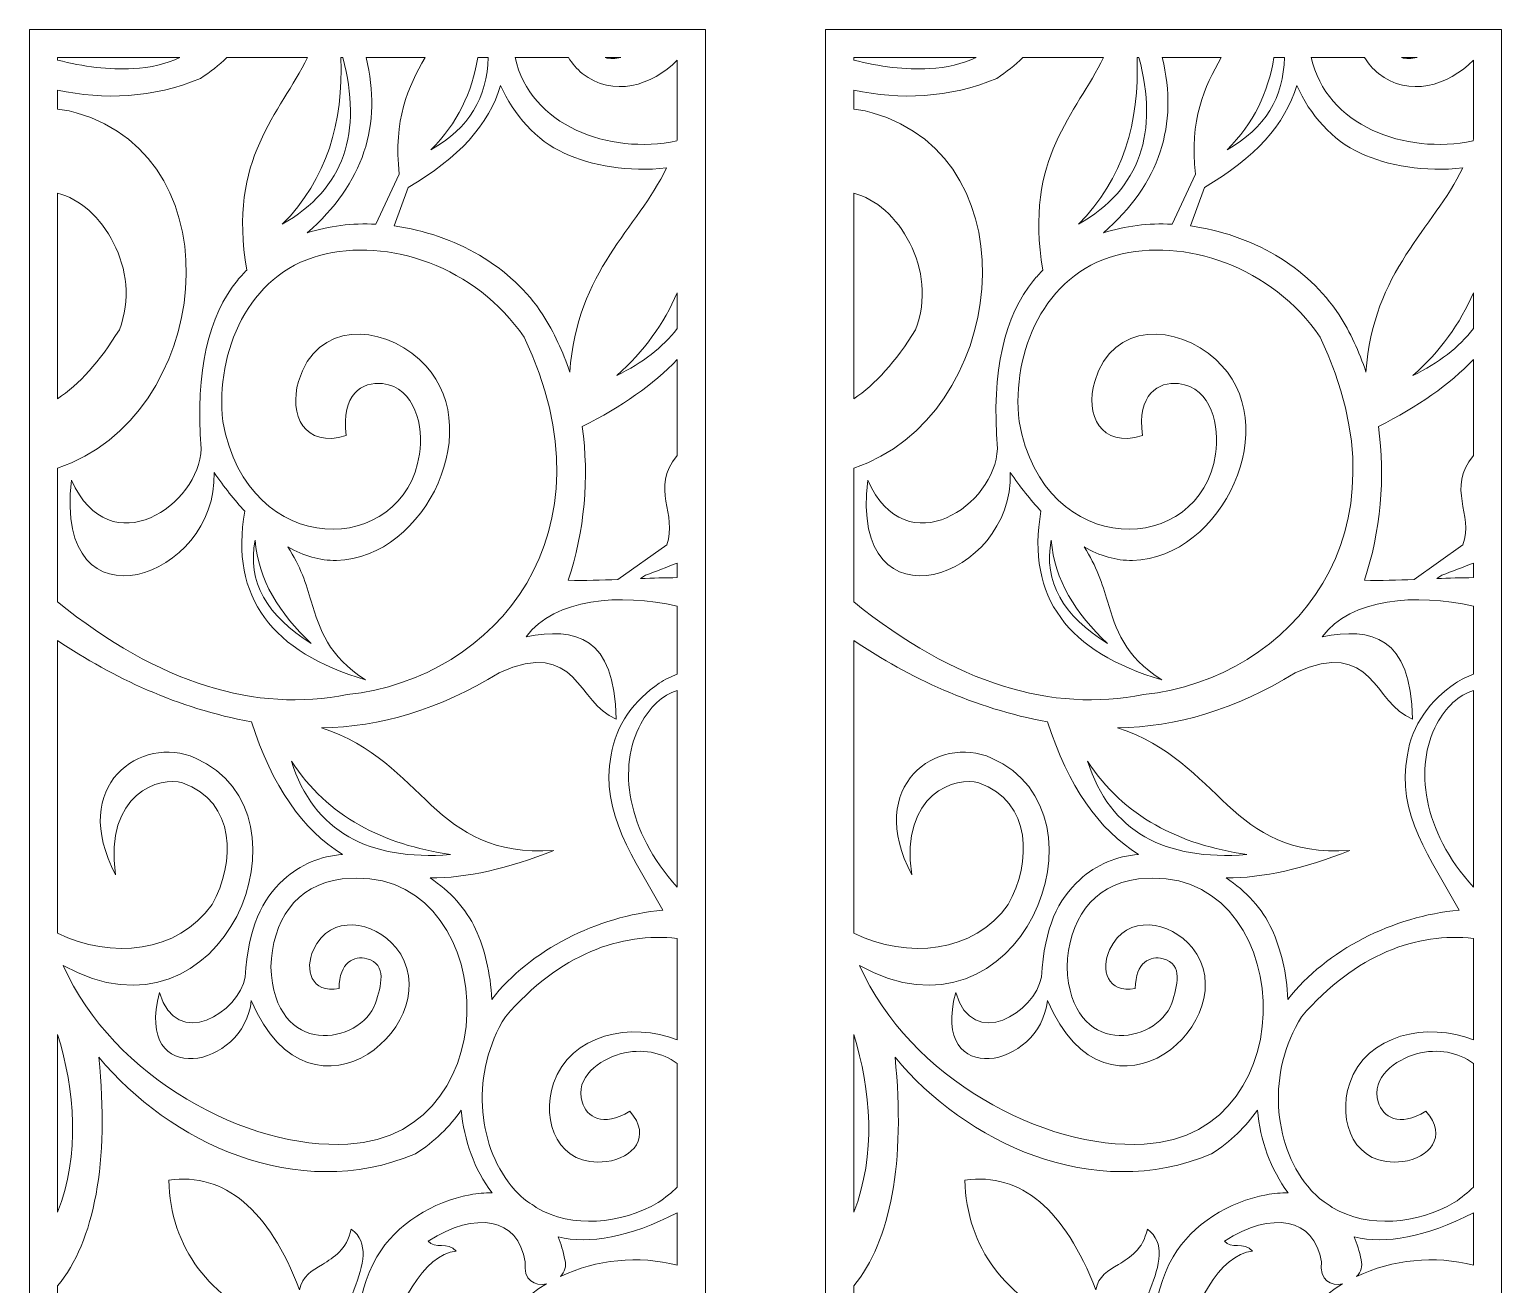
# Model space of a CAD drawing. Header units: centimetres. Extents: x -7.8 to 9.3, y -13.3 to 12.8.
# Drawn here: x -7.81 to 9.26, y -1.75 to 12.81 of the extents above; entities that cross this region are included whole.
import ezdxf

# ---------------------------------------------------------------- set-up
doc = ezdxf.new("R2010")
doc.units = ezdxf.units.CM
doc.header["$MEASUREMENT"] = 0
doc.layers.add('layer 1', color=7, linetype='Continuous')

msp = doc.modelspace()

# ---------------------------------------------------------------- linework, layer by layer
at = {"layer": 'layer 1', "color": 177, "lineweight": 9}
for points, knots in [([(-7.81154, 12.80697), (-7.81154, 12.80697), (0.02586, 12.80697), (0.02586, 12.80697), (0.02586, 12.80697), (0.02586, 12.80697), (0.02586, -13.31773), (0.02586, -13.31773), (0.02586, -13.31773), (0.02586, -13.31773), (-7.81154, -13.31773), (-7.81154, -13.31773), (-7.81154, -13.31773), (-7.81154, -13.31773), (-7.81154, 12.80697), (-7.81154, 12.80697)], [0, 0, 0, 0, 0.2, 0.2, 0.2, 0.2, 0.4, 0.4, 0.4, 0.4, 0.6, 0.6, 0.6, 0.6, 1, 1, 1, 1]), ([(-5.52409, 12.48041), (-5.52409, 12.48041), (-4.5893, 12.48041), (-4.5893, 12.48041), (-4.5893, 12.48041), (-4.90208, 11.8291), (-5.51597, 11.32034), (-5.29185, 10.01601), (-5.29185, 10.01601), (-5.32906, 9.97831), (-5.36499, 9.93877), (-5.39933, 9.89674), (-5.39933, 9.89674), (-5.73389, 9.48739), (-5.88992, 8.85389), (-5.82029, 7.94343), (-5.82029, 7.94343), (-5.83594, 7.30023), (-6.87472, 6.57402), (-7.32352, 7.57846), (-7.32352, 7.57846), (-7.53866, 5.77979), (-5.62428, 6.43579), (-5.67097, 7.66722), (-5.67097, 7.66722), (-5.55359, 7.4993), (-5.43503, 7.34907), (-5.31471, 7.21892), (-5.31471, 7.21892), (-5.48936, 6.21867), (-4.99743, 5.57978), (-3.9132, 5.26284), (-3.9132, 5.26284), (-4.35107, 5.53952), (-4.44496, 5.84454), (-4.54315, 6.17464), (-4.54315, 6.17464), (-4.6044, 6.37337), (-4.66859, 6.58393), (-4.81486, 6.80468), (-4.81486, 6.80468), (-4.63144, 6.69976), (-4.44421, 6.64521), (-4.25314, 6.64824), (-4.25314, 6.64824), (-3.21334, 6.66706), (-2.46975, 8.23839), (-3.28814, 8.97844), (-3.28814, 8.97844), (-3.73913, 9.39052), (-4.4825, 9.42534), (-4.69133, 8.72439), (-4.69133, 8.72439), (-4.80581, 8.34434), (-4.62478, 7.94161), (-4.13864, 8.09716), (-4.13864, 8.09716), (-4.20139, 8.57625), (-3.95344, 8.724), (-3.71936, 8.69938), (-3.71936, 8.69938), (-3.33259, 8.65221), (-3.24111, 8.19988), (-3.28952, 7.87939), (-3.28952, 7.87939), (-3.46487, 6.69308), (-5.27537, 6.62808), (-5.56916, 8.26108), (-5.56916, 8.26108), (-5.65478, 9.07338), (-5.27656, 9.95934), (-4.44671, 10.18615), (-4.44671, 10.18615), (-3.65525, 10.40085), (-2.63217, 10.05676), (-2.07722, 9.23811), (-2.07722, 9.23811), (-0.99418, 6.9729), (-2.39384, 5.27785), (-4.12617, 5.09176), (-4.12617, 5.09176), (-5.18637, 4.88088), (-6.30412, 5.21402), (-7.48499, 6.16608), (-7.48499, 6.16608), (-7.48499, 6.16608), (-7.48499, 7.7184), (-7.48499, 7.7184), (-7.48499, 7.7184), (-5.71133, 8.30613), (-5.3723, 11.30157), (-7.2716, 11.84143), (-7.2716, 11.84143), (-7.3423, 11.86152), (-7.41368, 11.87479), (-7.48499, 11.88199), (-7.48499, 11.88199), (-7.48499, 11.88199), (-7.48499, 12.10404), (-7.48499, 12.10404), (-7.48499, 12.10404), (-6.95005, 11.98598), (-6.38153, 12.00895), (-5.82769, 12.23907), (-5.82769, 12.23907), (-5.71411, 12.3127), (-5.61331, 12.3937), (-5.52409, 12.48041)], [0, 0, 0, 0, 0.03571429, 0.03571429, 0.03571429, 0.03571429, 0.07142857, 0.07142857, 0.07142857, 0.07142857, 0.10714286, 0.10714286, 0.10714286, 0.10714286, 0.14285714, 0.14285714, 0.14285714, 0.14285714, 0.17857143, 0.17857143, 0.17857143, 0.17857143, 0.21428571, 0.21428571, 0.21428571, 0.21428571, 0.25, 0.25, 0.25, 0.25, 0.28571429, 0.28571429, 0.28571429, 0.28571429, 0.32142857, 0.32142857, 0.32142857, 0.32142857, 0.35714286, 0.35714286, 0.35714286, 0.35714286, 0.39285714, 0.39285714, 0.39285714, 0.39285714, 0.42857143, 0.42857143, 0.42857143, 0.42857143, 0.46428571, 0.46428571, 0.46428571, 0.46428571, 0.5, 0.5, 0.5, 0.5, 0.53571429, 0.53571429, 0.53571429, 0.53571429, 0.57142857, 0.57142857, 0.57142857, 0.57142857, 0.60714286, 0.60714286, 0.60714286, 0.60714286, 0.64285714, 0.64285714, 0.64285714, 0.64285714, 0.67857143, 0.67857143, 0.67857143, 0.67857143, 0.71428571, 0.71428571, 0.71428571, 0.71428571, 0.75, 0.75, 0.75, 0.75, 0.78571429, 0.78571429, 0.78571429, 0.78571429, 0.82142857, 0.82142857, 0.82142857, 0.82142857, 0.85714286, 0.85714286, 0.85714286, 0.85714286, 0.89285714, 0.89285714, 0.89285714, 0.89285714, 0.92857143, 0.92857143, 0.92857143, 0.92857143, 1, 1, 1, 1]), ([(-7.48499, 12.48041), (-7.48499, 12.48041), (-6.0668, 12.48041), (-6.0668, 12.48041), (-6.0668, 12.48041), (-6.2249, 12.40878), (-6.40576, 12.36335), (-6.61069, 12.35235), (-6.61069, 12.35235), (-6.88652, 12.33755), (-7.18392, 12.37264), (-7.48499, 12.45206), (-7.48499, 12.45206), (-7.48499, 12.45206), (-7.48499, 12.48041), (-7.48499, 12.48041)], [0, 0, 0, 0, 0.2, 0.2, 0.2, 0.2, 0.4, 0.4, 0.4, 0.4, 0.6, 0.6, 0.6, 0.6, 1, 1, 1, 1]), ([(-4.20108, 12.48041), (-4.20108, 12.48041), (-4.17832, 12.48041), (-4.17832, 12.48041), (-4.17832, 12.48041), (-3.95027, 11.61695), (-4.15484, 10.95872), (-4.88037, 10.54679), (-4.88037, 10.54679), (-4.35696, 11.07025), (-4.17366, 11.73489), (-4.20108, 12.48041)], [0, 0, 0, 0, 0.25, 0.25, 0.25, 0.25, 0.5, 0.5, 0.5, 0.5, 1, 1, 1, 1]), ([(-3.90797, 12.48041), (-3.90797, 12.48041), (-3.22349, 12.48041), (-3.22349, 12.48041), (-3.22349, 12.48041), (-3.42168, 12.14437), (-3.59361, 11.75371), (-3.52305, 11.12855), (-3.52305, 11.12855), (-3.52305, 11.12855), (-3.79482, 10.54763), (-3.79482, 10.54763), (-3.79482, 10.54763), (-4.06737, 10.56124), (-4.33846, 10.52961), (-4.59064, 10.44635), (-4.59064, 10.44635), (-3.93626, 11.02083), (-3.71842, 11.7011), (-3.90797, 12.48041)], [0, 0, 0, 0, 0.16666667, 0.16666667, 0.16666667, 0.16666667, 0.33333333, 0.33333333, 0.33333333, 0.33333333, 0.5, 0.5, 0.5, 0.5, 0.66666667, 0.66666667, 0.66666667, 0.66666667, 1, 1, 1, 1]), ([(-2.61267, 12.48041), (-2.61267, 12.48041), (-2.49228, 12.48041), (-2.49228, 12.48041), (-2.49228, 12.48041), (-2.50084, 12.02327), (-2.71303, 11.66205), (-3.15615, 11.41202), (-3.15615, 11.41202), (-2.84879, 11.71613), (-2.67927, 12.07843), (-2.61267, 12.48041)], [0, 0, 0, 0, 0.25, 0.25, 0.25, 0.25, 0.5, 0.5, 0.5, 0.5, 1, 1, 1, 1]), ([(-2.17988, 12.48041), (-2.17988, 12.48041), (-1.56172, 12.48041), (-1.56172, 12.48041), (-1.56172, 12.48041), (-1.5191, 12.41132), (-1.46476, 12.34822), (-1.40157, 12.29623), (-1.40157, 12.29623), (-1.05104, 12.01771), (-0.58935, 12.15176), (-0.30069, 12.45183), (-0.30069, 12.45183), (-0.30069, 12.45183), (-0.30069, 11.53012), (-0.30069, 11.53012), (-0.30069, 11.53012), (-0.30213, 11.52477), (-0.30357, 11.51942), (-0.30506, 11.51411), (-0.30506, 11.51411), (-1.09231, 11.34839), (-2.01066, 11.69362), (-2.17988, 12.48041)], [0, 0, 0, 0, 0.14285714, 0.14285714, 0.14285714, 0.14285714, 0.28571429, 0.28571429, 0.28571429, 0.28571429, 0.42857143, 0.42857143, 0.42857143, 0.42857143, 0.57142857, 0.57142857, 0.57142857, 0.57142857, 0.71428571, 0.71428571, 0.71428571, 0.71428571, 1, 1, 1, 1]), ([(-1.13601, 12.48041), (-1.13601, 12.48041), (-0.95326, 12.48041), (-0.95326, 12.48041), (-0.95326, 12.48041), (-1.01905, 12.46805), (-1.08243, 12.46446), (-1.13601, 12.48041)], [0, 0, 0, 0, 0.33333333, 0.33333333, 0.33333333, 0.33333333, 1, 1, 1, 1]), ([(-0.4238, 11.20169), (-0.76449, 10.4917), (-1.46449, 10.01012), (-1.54616, 8.83201), (-1.54616, 8.83201), (-1.62457, 9.06961), (-1.72858, 9.2939), (-1.85875, 9.49669), (-1.85875, 9.49669), (-2.21662, 10.05627), (-2.88836, 10.4338), (-3.58129, 10.52775), (-3.58129, 10.52775), (-3.58129, 10.52775), (-3.41968, 10.97471), (-3.41968, 10.97471), (-3.41968, 10.97471), (-2.83518, 11.31233), (-2.48209, 11.70794), (-2.34827, 12.15822), (-2.34827, 12.15822), (-2.19728, 11.81457), (-1.9343, 11.5189), (-1.61135, 11.37193), (-1.61135, 11.37193), (-1.29348, 11.22666), (-0.86184, 11.14815), (-0.4238, 11.20169)], [0, 0, 0, 0, 0.125, 0.125, 0.125, 0.125, 0.25, 0.25, 0.25, 0.25, 0.375, 0.375, 0.375, 0.375, 0.5, 0.5, 0.5, 0.5, 0.625, 0.625, 0.625, 0.625, 0.75, 0.75, 0.75, 0.75, 1, 1, 1, 1]), ([(-7.48499, 8.52305), (-7.48499, 8.52305), (-7.48499, 10.90785), (-7.48499, 10.90785), (-7.48499, 10.90785), (-6.9769, 10.78253), (-6.49928, 10.01863), (-6.76913, 9.32426), (-6.76913, 9.32426), (-6.99741, 8.95051), (-7.23636, 8.68811), (-7.48499, 8.52305)], [0, 0, 0, 0, 0.25, 0.25, 0.25, 0.25, 0.5, 0.5, 0.5, 0.5, 1, 1, 1, 1]), ([(-0.30069, 9.75352), (-0.30069, 9.75352), (-0.30069, 9.33649), (-0.30069, 9.33649), (-0.30069, 9.33649), (-0.4696, 9.11922), (-0.70186, 8.93755), (-1.00147, 8.79397), (-1.00147, 8.79397), (-0.68342, 9.07218), (-0.45509, 9.39498), (-0.30069, 9.75352)], [0, 0, 0, 0, 0.25, 0.25, 0.25, 0.25, 0.5, 0.5, 0.5, 0.5, 1, 1, 1, 1]), ([(-0.30069, 8.97705), (-0.30069, 8.97705), (-0.30069, 7.86515), (-0.30069, 7.86515), (-0.30069, 7.86515), (-0.62189, 7.47643), (-0.28898, 7.18772), (-0.42271, 6.83009), (-0.42271, 6.83009), (-0.42271, 6.83009), (-0.9874, 6.4269), (-0.9874, 6.4269), (-0.9874, 6.4269), (-1.17972, 6.41982), (-1.37223, 6.41269), (-1.56436, 6.41829), (-1.56436, 6.41829), (-1.37558, 6.98153), (-1.31992, 7.60947), (-1.40151, 8.20181), (-1.40151, 8.20181), (-0.94269, 8.43131), (-0.57676, 8.69001), (-0.30069, 8.97705)], [0, 0, 0, 0, 0.14285714, 0.14285714, 0.14285714, 0.14285714, 0.28571429, 0.28571429, 0.28571429, 0.28571429, 0.42857143, 0.42857143, 0.42857143, 0.42857143, 0.57142857, 0.57142857, 0.57142857, 0.57142857, 0.71428571, 0.71428571, 0.71428571, 0.71428571, 1, 1, 1, 1]), ([(-4.54396, 5.68356), (-5.0555, 6.00476), (-5.28956, 6.39886), (-5.19538, 6.88208), (-5.19538, 6.88208), (-5.15754, 6.42333), (-4.91335, 6.03077), (-4.54396, 5.68356)], [0, 0, 0, 0, 0.33333333, 0.33333333, 0.33333333, 0.33333333, 1, 1, 1, 1]), ([(-0.30069, 6.61709), (-0.30069, 6.61709), (-0.30069, 6.44799), (-0.30069, 6.44799), (-0.30069, 6.44799), (-0.44058, 6.44813), (-0.58267, 6.44311), (-0.72581, 6.43695), (-0.72581, 6.43695), (-0.72581, 6.43695), (-0.66681, 6.47524), (-0.66681, 6.47524), (-0.66681, 6.47524), (-0.54641, 6.52138), (-0.42365, 6.56923), (-0.30069, 6.61709)], [0, 0, 0, 0, 0.2, 0.2, 0.2, 0.2, 0.4, 0.4, 0.4, 0.4, 0.6, 0.6, 0.6, 0.6, 1, 1, 1, 1]), ([(-0.30069, 6.11793), (-0.30069, 6.11793), (-0.30069, 5.32695), (-0.30069, 5.32695), (-0.30069, 5.32695), (-0.37192, 5.30256), (-0.44202, 5.26729), (-0.50965, 5.22313), (-0.50965, 5.22313), (-0.79152, 5.03576), (-1.01993, 4.7325), (-1.06497, 4.39269), (-1.06497, 4.39269), (-1.20439, 3.71577), (-0.78625, 3.17835), (-0.46733, 2.59117), (-0.46733, 2.59117), (-1.2294, 2.52105), (-2.00383, 2.13179), (-2.45145, 1.5558), (-2.45145, 1.5558), (-2.46407, 1.85939), (-2.53421, 2.144), (-2.63833, 2.37056), (-2.63833, 2.37056), (-2.74721, 2.60847), (-2.93691, 2.81357), (-3.16691, 2.96512), (-3.16691, 2.96512), (-2.74126, 2.96324), (-2.26264, 3.07114), (-1.73284, 3.28469), (-1.73284, 3.28469), (-3.13768, 3.18538), (-3.21422, 4.31007), (-4.42667, 4.70573), (-4.42667, 4.70573), (-3.74738, 4.71769), (-3.06141, 4.91365), (-2.36671, 5.34573), (-2.36671, 5.34573), (-1.45441, 5.75589), (-1.46379, 4.98675), (-1.00853, 4.8079), (-1.00853, 4.8079), (-1.02257, 5.77527), (-1.48298, 5.87157), (-2.05347, 5.76222), (-2.05347, 5.76222), (-1.71833, 6.2094), (-0.96689, 6.26771), (-0.30069, 6.11793)], [0, 0, 0, 0, 0.07142857, 0.07142857, 0.07142857, 0.07142857, 0.14285714, 0.14285714, 0.14285714, 0.14285714, 0.21428571, 0.21428571, 0.21428571, 0.21428571, 0.28571429, 0.28571429, 0.28571429, 0.28571429, 0.35714286, 0.35714286, 0.35714286, 0.35714286, 0.42857143, 0.42857143, 0.42857143, 0.42857143, 0.5, 0.5, 0.5, 0.5, 0.57142857, 0.57142857, 0.57142857, 0.57142857, 0.64285714, 0.64285714, 0.64285714, 0.64285714, 0.71428571, 0.71428571, 0.71428571, 0.71428571, 0.78571429, 0.78571429, 0.78571429, 0.78571429, 0.85714286, 0.85714286, 0.85714286, 0.85714286, 1, 1, 1, 1]), ([(-7.48499, 2.32273), (-7.48499, 2.32273), (-7.48499, 5.71812), (-7.48499, 5.71812), (-7.48499, 5.71812), (-6.83743, 5.28924), (-6.09817, 4.93051), (-5.23799, 4.77622), (-5.23799, 4.77622), (-4.99819, 4.03139), (-4.64468, 3.52299), (-4.18321, 3.23866), (-4.18321, 3.23866), (-4.43222, 3.21668), (-4.67054, 3.12446), (-4.86513, 2.94469), (-4.86513, 2.94469), (-5.11575, 2.71319), (-5.27243, 2.40399), (-5.30987, 1.81583), (-5.30987, 1.81583), (-5.3777, 1.40618), (-6.10696, 0.95387), (-6.3034, 1.63619), (-6.3034, 1.63619), (-6.60274, 0.50599), (-5.32023, 0.75304), (-5.23927, 1.54427), (-5.23927, 1.54427), (-4.53352, -0.11253), (-2.90439, 1.33457), (-3.56219, 2.15885), (-3.56219, 2.15885), (-3.81337, 2.46279), (-4.32155, 2.56097), (-4.51809, 2.13178), (-4.51809, 2.13178), (-4.62543, 1.89919), (-4.54599, 1.62551), (-4.2213, 1.68119), (-4.2213, 1.68119), (-4.21833, 1.99303), (-4.04655, 2.06516), (-3.89916, 2.02836), (-3.89916, 2.02836), (-3.65623, 1.96342), (-3.73819, 1.71148), (-3.79798, 1.51101), (-3.79798, 1.51101), (-3.98044, 1.03162), (-4.97107, 0.8627), (-5.01194, 1.93279), (-5.01194, 1.93279), (-4.99357, 2.45961), (-4.73567, 2.88297), (-4.18489, 2.95326), (-4.18489, 2.95326), (-2.36708, 3.17026), (-2.1699, -0.01868), (-4.11932, -0.12335), (-4.11932, -0.12335), (-5.28422, -0.18585), (-6.83366, 0.63979), (-7.42016, 1.94922), (-7.42016, 1.94922), (-5.56194, 0.90871), (-4.42495, 3.70883), (-5.88677, 4.35597), (-5.88677, 4.35597), (-6.51559, 4.63435), (-7.36252, 4.03815), (-6.81233, 3.00247), (-6.81233, 3.00247), (-6.95395, 3.94281), (-6.2869, 4.15338), (-6.03606, 4.06653), (-6.03606, 4.06653), (-5.41397, 3.85105), (-5.42309, 3.14075), (-5.69463, 2.65564), (-5.69463, 2.65564), (-6.09655, 2.09024), (-6.85982, 2.02388), (-7.48499, 2.32273)], [0, 0, 0, 0, 0.04545455, 0.04545455, 0.04545455, 0.04545455, 0.09090909, 0.09090909, 0.09090909, 0.09090909, 0.13636364, 0.13636364, 0.13636364, 0.13636364, 0.18181818, 0.18181818, 0.18181818, 0.18181818, 0.22727273, 0.22727273, 0.22727273, 0.22727273, 0.27272727, 0.27272727, 0.27272727, 0.27272727, 0.31818182, 0.31818182, 0.31818182, 0.31818182, 0.36363636, 0.36363636, 0.36363636, 0.36363636, 0.40909091, 0.40909091, 0.40909091, 0.40909091, 0.45454545, 0.45454545, 0.45454545, 0.45454545, 0.5, 0.5, 0.5, 0.5, 0.54545455, 0.54545455, 0.54545455, 0.54545455, 0.59090909, 0.59090909, 0.59090909, 0.59090909, 0.63636364, 0.63636364, 0.63636364, 0.63636364, 0.68181818, 0.68181818, 0.68181818, 0.68181818, 0.72727273, 0.72727273, 0.72727273, 0.72727273, 0.77272727, 0.77272727, 0.77272727, 0.77272727, 0.81818182, 0.81818182, 0.81818182, 0.81818182, 0.86363636, 0.86363636, 0.86363636, 0.86363636, 0.90909091, 0.90909091, 0.90909091, 0.90909091, 1, 1, 1, 1]), ([(-0.30069, 5.13824), (-0.30069, 5.13824), (-0.30069, 2.85663), (-0.30069, 2.85663), (-0.30069, 2.85663), (-0.89121, 3.51242), (-0.99276, 4.2516), (-0.72328, 4.75366), (-0.72328, 4.75366), (-0.62423, 4.93827), (-0.46746, 5.09486), (-0.30069, 5.13824)], [0, 0, 0, 0, 0.25, 0.25, 0.25, 0.25, 0.5, 0.5, 0.5, 0.5, 1, 1, 1, 1]), ([(-2.92832, 3.23592), (-3.8793, 3.16349), (-4.51248, 3.49774), (-4.7747, 4.32024), (-4.7747, 4.32024), (-4.35484, 3.67385), (-3.70839, 3.35281), (-2.92832, 3.23592)], [0, 0, 0, 0, 0.33333333, 0.33333333, 0.33333333, 0.33333333, 1, 1, 1, 1]), ([(-0.30069, 2.26305), (-0.30069, 2.26305), (-0.30069, 1.08577), (-0.30069, 1.08577), (-0.30069, 1.08577), (-0.82676, 1.30103), (-1.54636, 1.15122), (-1.73452, 0.58332), (-1.73452, 0.58332), (-1.88464, 0.13796), (-1.67852, -0.39608), (-1.12028, -0.3256), (-1.12028, -0.3256), (-0.81724, -0.28823), (-0.5899, -0.03586), (-0.85025, 0.2581), (-0.85025, 0.2581), (-1.16802, 0.06522), (-1.34899, 0.19393), (-1.40429, 0.36635), (-1.40429, 0.36635), (-1.49109, 0.65323), (-1.20109, 0.85803), (-0.96046, 0.92337), (-0.96046, 0.92337), (-0.7069, 0.99312), (-0.47637, 0.94096), (-0.30069, 0.81436), (-0.30069, 0.81436), (-0.30069, 0.81436), (-0.30069, -0.62067), (-0.30069, -0.62067), (-0.30069, -0.62067), (-0.36437, -0.68307), (-0.43775, -0.74314), (-0.52172, -0.79975), (-0.52172, -0.79975), (-0.95696, -1.04906), (-1.517, -1.10491), (-1.93744, -0.85592), (-1.93744, -0.85592), (-1.96769, -0.83223), (-1.99935, -0.8112), (-2.03225, -0.79273), (-2.03225, -0.79273), (-2.10195, -0.74067), (-2.16671, -0.67895), (-2.22513, -0.60699), (-2.22513, -0.60699), (-2.62186, -0.11647), (-2.69718, 0.71042), (-2.29311, 1.35511), (-2.29311, 1.35511), (-1.66584, 2.08548), (-0.94689, 2.33762), (-0.30069, 2.26305)], [0, 0, 0, 0, 0.06666667, 0.06666667, 0.06666667, 0.06666667, 0.13333333, 0.13333333, 0.13333333, 0.13333333, 0.2, 0.2, 0.2, 0.2, 0.26666667, 0.26666667, 0.26666667, 0.26666667, 0.33333333, 0.33333333, 0.33333333, 0.33333333, 0.4, 0.4, 0.4, 0.4, 0.46666667, 0.46666667, 0.46666667, 0.46666667, 0.53333333, 0.53333333, 0.53333333, 0.53333333, 0.6, 0.6, 0.6, 0.6, 0.66666667, 0.66666667, 0.66666667, 0.66666667, 0.73333333, 0.73333333, 0.73333333, 0.73333333, 0.8, 0.8, 0.8, 0.8, 0.86666667, 0.86666667, 0.86666667, 0.86666667, 1, 1, 1, 1]), ([(-7.48499, -0.91352), (-7.48499, -0.91352), (-7.48499, 1.14968), (-7.48499, 1.14968), (-7.48499, 1.14968), (-7.28536, 0.50507), (-7.22291, -0.24646), (-7.48499, -0.91352)], [0, 0, 0, 0, 0.33333333, 0.33333333, 0.33333333, 0.33333333, 1, 1, 1, 1]), ([(-7.48499, -2.14558), (-7.48499, -2.14558), (-7.48499, -1.76682), (-7.48499, -1.76682), (-7.48499, -1.76682), (-7.05673, -1.25165), (-6.8847, -0.32913), (-7.00621, 0.88461), (-7.00621, 0.88461), (-6.19162, -0.09647), (-4.71816, -0.81078), (-3.33631, -0.23665), (-3.33631, -0.23665), (-3.11251, -0.09156), (-2.93793, 0.08198), (-2.80507, 0.27188), (-2.80507, 0.27188), (-2.77256, -0.07633), (-2.65183, -0.41743), (-2.4479, -0.68713), (-2.4479, -0.68713), (-2.53036, -0.68565), (-2.61535, -0.69339), (-2.70136, -0.70944), (-2.70136, -0.70944), (-3.13316, -0.79367), (-3.55871, -1.04372), (-3.78232, -1.42904), (-3.78232, -1.42904), (-4.05583, -1.90336), (-4.03783, -2.46918), (-4.00036, -3.05176), (-4.00036, -3.05176), (-4.00036, -3.05176), (-4.03991, -2.99358), (-4.03991, -2.99358), (-4.03991, -2.99358), (-4.09158, -2.86686), (-4.1452, -2.73751), (-4.19875, -2.60808), (-4.19875, -2.60808), (-4.37905, -2.14787), (-3.65253, -1.42605), (-4.08046, -1.10812), (-4.08046, -1.10812), (-4.13432, -1.34862), (-4.27996, -1.43463), (-4.41498, -1.51763), (-4.41498, -1.51763), (-4.53725, -1.58776), (-4.64922, -1.6552), (-4.67898, -1.81138), (-4.67898, -1.81138), (-5.0396, -0.87829), (-5.5454, -0.45165), (-6.19572, -0.5395), (-6.19572, -0.5395), (-6.18391, -1.3219), (-5.70118, -1.93432), (-4.98655, -2.19818), (-4.98655, -2.19818), (-5.21456, -2.26345), (-5.21212, -2.43622), (-5.75986, -2.28013), (-5.75986, -2.28013), (-5.17827, -3.16967), (-4.85076, -2.59925), (-4.39985, -2.75706), (-4.39985, -2.75706), (-4.39985, -2.75706), (-3.98478, -3.3131), (-3.98478, -3.3131), (-3.98478, -3.3131), (-3.97362, -3.50521), (-3.96242, -3.69754), (-3.96393, -3.88973), (-3.96393, -3.88973), (-4.53105, -3.71293), (-5.16004, -3.67059), (-5.75051, -3.76471), (-5.75051, -3.76471), (-6.22395, -2.86632), (-6.80378, -2.33355), (-7.48499, -2.14558)], [0, 0, 0, 0, 0.04545455, 0.04545455, 0.04545455, 0.04545455, 0.09090909, 0.09090909, 0.09090909, 0.09090909, 0.13636364, 0.13636364, 0.13636364, 0.13636364, 0.18181818, 0.18181818, 0.18181818, 0.18181818, 0.22727273, 0.22727273, 0.22727273, 0.22727273, 0.27272727, 0.27272727, 0.27272727, 0.27272727, 0.31818182, 0.31818182, 0.31818182, 0.31818182, 0.36363636, 0.36363636, 0.36363636, 0.36363636, 0.40909091, 0.40909091, 0.40909091, 0.40909091, 0.45454545, 0.45454545, 0.45454545, 0.45454545, 0.5, 0.5, 0.5, 0.5, 0.54545455, 0.54545455, 0.54545455, 0.54545455, 0.59090909, 0.59090909, 0.59090909, 0.59090909, 0.63636364, 0.63636364, 0.63636364, 0.63636364, 0.68181818, 0.68181818, 0.68181818, 0.68181818, 0.72727273, 0.72727273, 0.72727273, 0.72727273, 0.77272727, 0.77272727, 0.77272727, 0.77272727, 0.81818182, 0.81818182, 0.81818182, 0.81818182, 0.86363636, 0.86363636, 0.86363636, 0.86363636, 0.90909091, 0.90909091, 0.90909091, 0.90909091, 1, 1, 1, 1]), ([(-2.46461, -3.3052), (-3.33829, -3.36724), (-3.41479, -3.81681), (-3.29765, -4.36484), (-3.29765, -4.36484), (-4.19064, -3.72468), (-3.61533, -1.4434), (-2.86258, -1.36255), (-2.86258, -1.36255), (-2.95872, -1.24516), (-3.11523, -1.34683), (-3.18721, -1.24675), (-3.18721, -1.24675), (-2.63849, -0.89618), (-2.14411, -0.97369), (-2.06296, -1.4882), (-2.06296, -1.4882), (-2.08843, -1.7065), (-1.95074, -1.77009), (-1.81817, -1.74378), (-1.81817, -1.74378), (-2.28504, -2.02343), (-2.59859, -2.49929), (-2.51372, -3.10918), (-2.51372, -3.10918), (-2.50426, -3.1771), (-2.48757, -3.24269), (-2.46461, -3.3052)], [0, 0, 0, 0, 0.125, 0.125, 0.125, 0.125, 0.25, 0.25, 0.25, 0.25, 0.375, 0.375, 0.375, 0.375, 0.5, 0.5, 0.5, 0.5, 0.625, 0.625, 0.625, 0.625, 0.75, 0.75, 0.75, 0.75, 1, 1, 1, 1]), ([(-0.30069, -0.92001), (-0.30069, -0.92001), (-0.30069, -1.52754), (-0.30069, -1.52754), (-0.30069, -1.52754), (-0.74601, -1.40819), (-1.24305, -1.46279), (-1.65445, -1.65625), (-1.65445, -1.65625), (-1.60612, -1.60602), (-1.58064, -1.53916), (-1.60258, -1.46513), (-1.60258, -1.46513), (-1.62195, -1.36588), (-1.64904, -1.27737), (-1.68268, -1.19879), (-1.68268, -1.19879), (-1.31523, -1.28547), (-0.86043, -1.2054), (-0.30069, -0.92001)], [0, 0, 0, 0, 0.16666667, 0.16666667, 0.16666667, 0.16666667, 0.33333333, 0.33333333, 0.33333333, 0.33333333, 0.5, 0.5, 0.5, 0.5, 0.66666667, 0.66666667, 0.66666667, 0.66666667, 1, 1, 1, 1])]:
    msp.add_open_spline(points, degree=3, knots=knots, dxfattribs=at)
at = {"layer": 'layer 1', "color": 242, "lineweight": 9}
for points, knots in [([(1.41988, 12.80697), (1.41988, 12.80697), (9.25728, 12.80697), (9.25728, 12.80697), (9.25728, 12.80697), (9.25728, 12.80697), (9.25728, -13.31773), (9.25728, -13.31773), (9.25728, -13.31773), (9.25728, -13.31773), (1.41988, -13.31773), (1.41988, -13.31773), (1.41988, -13.31773), (1.41988, -13.31773), (1.41988, 12.80697), (1.41988, 12.80697)], [0, 0, 0, 0, 0.2, 0.2, 0.2, 0.2, 0.4, 0.4, 0.4, 0.4, 0.6, 0.6, 0.6, 0.6, 1, 1, 1, 1]), ([(3.70733, 12.48041), (3.70733, 12.48041), (4.64212, 12.48041), (4.64212, 12.48041), (4.64212, 12.48041), (4.32934, 11.8291), (3.71545, 11.32034), (3.93957, 10.01601), (3.93957, 10.01601), (3.90236, 9.97831), (3.86643, 9.93877), (3.83209, 9.89674), (3.83209, 9.89674), (3.49753, 9.48739), (3.3415, 8.85389), (3.41113, 7.94343), (3.41113, 7.94343), (3.39548, 7.30023), (2.3567, 6.57402), (1.9079, 7.57846), (1.9079, 7.57846), (1.69276, 5.77979), (3.60714, 6.43579), (3.56045, 7.66722), (3.56045, 7.66722), (3.67783, 7.4993), (3.79639, 7.34907), (3.91671, 7.21892), (3.91671, 7.21892), (3.74206, 6.21867), (4.23399, 5.57978), (5.31822, 5.26284), (5.31822, 5.26284), (4.88035, 5.53952), (4.78646, 5.84454), (4.68827, 6.17464), (4.68827, 6.17464), (4.62702, 6.37337), (4.56283, 6.58393), (4.41656, 6.80468), (4.41656, 6.80468), (4.59998, 6.69976), (4.78721, 6.64521), (4.97828, 6.64824), (4.97828, 6.64824), (6.01808, 6.66706), (6.76167, 8.23839), (5.94328, 8.97844), (5.94328, 8.97844), (5.49229, 9.39052), (4.74892, 9.42534), (4.54009, 8.72439), (4.54009, 8.72439), (4.42561, 8.34434), (4.60664, 7.94161), (5.09278, 8.09716), (5.09278, 8.09716), (5.03003, 8.57625), (5.27798, 8.724), (5.51206, 8.69938), (5.51206, 8.69938), (5.89883, 8.65221), (5.99031, 8.19988), (5.9419, 7.87939), (5.9419, 7.87939), (5.76655, 6.69308), (3.95605, 6.62808), (3.66226, 8.26108), (3.66226, 8.26108), (3.57664, 9.07338), (3.95486, 9.95934), (4.78471, 10.18615), (4.78471, 10.18615), (5.57617, 10.40085), (6.59925, 10.05676), (7.1542, 9.23811), (7.1542, 9.23811), (8.23724, 6.9729), (6.83758, 5.27785), (5.10525, 5.09176), (5.10525, 5.09176), (4.04505, 4.88088), (2.9273, 5.21402), (1.74643, 6.16608), (1.74643, 6.16608), (1.74643, 6.16608), (1.74643, 7.7184), (1.74643, 7.7184), (1.74643, 7.7184), (3.52009, 8.30613), (3.85912, 11.30157), (1.95982, 11.84143), (1.95982, 11.84143), (1.88912, 11.86152), (1.81774, 11.87479), (1.74643, 11.88199), (1.74643, 11.88199), (1.74643, 11.88199), (1.74643, 12.10404), (1.74643, 12.10404), (1.74643, 12.10404), (2.28137, 11.98598), (2.84989, 12.00895), (3.40373, 12.23907), (3.40373, 12.23907), (3.51731, 12.3127), (3.61811, 12.3937), (3.70733, 12.48041)], [0, 0, 0, 0, 0.03571429, 0.03571429, 0.03571429, 0.03571429, 0.07142857, 0.07142857, 0.07142857, 0.07142857, 0.10714286, 0.10714286, 0.10714286, 0.10714286, 0.14285714, 0.14285714, 0.14285714, 0.14285714, 0.17857143, 0.17857143, 0.17857143, 0.17857143, 0.21428571, 0.21428571, 0.21428571, 0.21428571, 0.25, 0.25, 0.25, 0.25, 0.28571429, 0.28571429, 0.28571429, 0.28571429, 0.32142857, 0.32142857, 0.32142857, 0.32142857, 0.35714286, 0.35714286, 0.35714286, 0.35714286, 0.39285714, 0.39285714, 0.39285714, 0.39285714, 0.42857143, 0.42857143, 0.42857143, 0.42857143, 0.46428571, 0.46428571, 0.46428571, 0.46428571, 0.5, 0.5, 0.5, 0.5, 0.53571429, 0.53571429, 0.53571429, 0.53571429, 0.57142857, 0.57142857, 0.57142857, 0.57142857, 0.60714286, 0.60714286, 0.60714286, 0.60714286, 0.64285714, 0.64285714, 0.64285714, 0.64285714, 0.67857143, 0.67857143, 0.67857143, 0.67857143, 0.71428571, 0.71428571, 0.71428571, 0.71428571, 0.75, 0.75, 0.75, 0.75, 0.78571429, 0.78571429, 0.78571429, 0.78571429, 0.82142857, 0.82142857, 0.82142857, 0.82142857, 0.85714286, 0.85714286, 0.85714286, 0.85714286, 0.89285714, 0.89285714, 0.89285714, 0.89285714, 0.92857143, 0.92857143, 0.92857143, 0.92857143, 1, 1, 1, 1]), ([(1.74643, 12.48041), (1.74643, 12.48041), (3.16462, 12.48041), (3.16462, 12.48041), (3.16462, 12.48041), (3.00652, 12.40878), (2.82566, 12.36335), (2.62073, 12.35235), (2.62073, 12.35235), (2.3449, 12.33755), (2.0475, 12.37264), (1.74643, 12.45206), (1.74643, 12.45206), (1.74643, 12.45206), (1.74643, 12.48041), (1.74643, 12.48041)], [0, 0, 0, 0, 0.2, 0.2, 0.2, 0.2, 0.4, 0.4, 0.4, 0.4, 0.6, 0.6, 0.6, 0.6, 1, 1, 1, 1]), ([(5.03034, 12.48041), (5.03034, 12.48041), (5.0531, 12.48041), (5.0531, 12.48041), (5.0531, 12.48041), (5.28115, 11.61695), (5.07658, 10.95872), (4.35105, 10.54679), (4.35105, 10.54679), (4.87446, 11.07025), (5.05776, 11.73489), (5.03034, 12.48041)], [0, 0, 0, 0, 0.25, 0.25, 0.25, 0.25, 0.5, 0.5, 0.5, 0.5, 1, 1, 1, 1]), ([(5.32345, 12.48041), (5.32345, 12.48041), (6.00793, 12.48041), (6.00793, 12.48041), (6.00793, 12.48041), (5.80974, 12.14437), (5.63781, 11.75371), (5.70837, 11.12855), (5.70837, 11.12855), (5.70837, 11.12855), (5.4366, 10.54763), (5.4366, 10.54763), (5.4366, 10.54763), (5.16405, 10.56124), (4.89296, 10.52961), (4.64078, 10.44635), (4.64078, 10.44635), (5.29516, 11.02083), (5.513, 11.7011), (5.32345, 12.48041)], [0, 0, 0, 0, 0.16666667, 0.16666667, 0.16666667, 0.16666667, 0.33333333, 0.33333333, 0.33333333, 0.33333333, 0.5, 0.5, 0.5, 0.5, 0.66666667, 0.66666667, 0.66666667, 0.66666667, 1, 1, 1, 1]), ([(6.61875, 12.48041), (6.61875, 12.48041), (6.73914, 12.48041), (6.73914, 12.48041), (6.73914, 12.48041), (6.73058, 12.02327), (6.51839, 11.66205), (6.07527, 11.41202), (6.07527, 11.41202), (6.38263, 11.71613), (6.55215, 12.07843), (6.61875, 12.48041)], [0, 0, 0, 0, 0.25, 0.25, 0.25, 0.25, 0.5, 0.5, 0.5, 0.5, 1, 1, 1, 1]), ([(7.05154, 12.48041), (7.05154, 12.48041), (7.6697, 12.48041), (7.6697, 12.48041), (7.6697, 12.48041), (7.71232, 12.41132), (7.76666, 12.34822), (7.82985, 12.29623), (7.82985, 12.29623), (8.18038, 12.01771), (8.64207, 12.15176), (8.93073, 12.45183), (8.93073, 12.45183), (8.93073, 12.45183), (8.93073, 11.53012), (8.93073, 11.53012), (8.93073, 11.53012), (8.92929, 11.52477), (8.92785, 11.51942), (8.92636, 11.51411), (8.92636, 11.51411), (8.13911, 11.34839), (7.22076, 11.69362), (7.05154, 12.48041)], [0, 0, 0, 0, 0.14285714, 0.14285714, 0.14285714, 0.14285714, 0.28571429, 0.28571429, 0.28571429, 0.28571429, 0.42857143, 0.42857143, 0.42857143, 0.42857143, 0.57142857, 0.57142857, 0.57142857, 0.57142857, 0.71428571, 0.71428571, 0.71428571, 0.71428571, 1, 1, 1, 1]), ([(8.09541, 12.48041), (8.09541, 12.48041), (8.27816, 12.48041), (8.27816, 12.48041), (8.27816, 12.48041), (8.21237, 12.46805), (8.14899, 12.46446), (8.09541, 12.48041)], [0, 0, 0, 0, 0.33333333, 0.33333333, 0.33333333, 0.33333333, 1, 1, 1, 1]), ([(8.80762, 11.20169), (8.46693, 10.4917), (7.76693, 10.01012), (7.68526, 8.83201), (7.68526, 8.83201), (7.60685, 9.06961), (7.50284, 9.2939), (7.37267, 9.49669), (7.37267, 9.49669), (7.0148, 10.05627), (6.34306, 10.4338), (5.65013, 10.52775), (5.65013, 10.52775), (5.65013, 10.52775), (5.81174, 10.97471), (5.81174, 10.97471), (5.81174, 10.97471), (6.39624, 11.31233), (6.74933, 11.70794), (6.88315, 12.15822), (6.88315, 12.15822), (7.03414, 11.81457), (7.29712, 11.5189), (7.62007, 11.37193), (7.62007, 11.37193), (7.93794, 11.22666), (8.36958, 11.14815), (8.80762, 11.20169)], [0, 0, 0, 0, 0.125, 0.125, 0.125, 0.125, 0.25, 0.25, 0.25, 0.25, 0.375, 0.375, 0.375, 0.375, 0.5, 0.5, 0.5, 0.5, 0.625, 0.625, 0.625, 0.625, 0.75, 0.75, 0.75, 0.75, 1, 1, 1, 1]), ([(1.74643, 8.52305), (1.74643, 8.52305), (1.74643, 10.90785), (1.74643, 10.90785), (1.74643, 10.90785), (2.25452, 10.78253), (2.73214, 10.01863), (2.46229, 9.32426), (2.46229, 9.32426), (2.23401, 8.95051), (1.99506, 8.68811), (1.74643, 8.52305)], [0, 0, 0, 0, 0.25, 0.25, 0.25, 0.25, 0.5, 0.5, 0.5, 0.5, 1, 1, 1, 1]), ([(8.93073, 9.75352), (8.93073, 9.75352), (8.93073, 9.33649), (8.93073, 9.33649), (8.93073, 9.33649), (8.76182, 9.11922), (8.52956, 8.93755), (8.22995, 8.79397), (8.22995, 8.79397), (8.548, 9.07218), (8.77633, 9.39498), (8.93073, 9.75352)], [0, 0, 0, 0, 0.25, 0.25, 0.25, 0.25, 0.5, 0.5, 0.5, 0.5, 1, 1, 1, 1]), ([(8.93073, 8.97705), (8.93073, 8.97705), (8.93073, 7.86515), (8.93073, 7.86515), (8.93073, 7.86515), (8.60953, 7.47643), (8.94244, 7.18772), (8.80871, 6.83009), (8.80871, 6.83009), (8.80871, 6.83009), (8.24402, 6.4269), (8.24402, 6.4269), (8.24402, 6.4269), (8.0517, 6.41982), (7.85919, 6.41269), (7.66706, 6.41829), (7.66706, 6.41829), (7.85584, 6.98153), (7.9115, 7.60947), (7.82991, 8.20181), (7.82991, 8.20181), (8.28873, 8.43131), (8.65466, 8.69001), (8.93073, 8.97705)], [0, 0, 0, 0, 0.14285714, 0.14285714, 0.14285714, 0.14285714, 0.28571429, 0.28571429, 0.28571429, 0.28571429, 0.42857143, 0.42857143, 0.42857143, 0.42857143, 0.57142857, 0.57142857, 0.57142857, 0.57142857, 0.71428571, 0.71428571, 0.71428571, 0.71428571, 1, 1, 1, 1]), ([(4.68746, 5.68356), (4.17592, 6.00476), (3.94186, 6.39886), (4.03604, 6.88208), (4.03604, 6.88208), (4.07388, 6.42333), (4.31807, 6.03077), (4.68746, 5.68356)], [0, 0, 0, 0, 0.33333333, 0.33333333, 0.33333333, 0.33333333, 1, 1, 1, 1]), ([(8.93073, 6.61709), (8.93073, 6.61709), (8.93073, 6.44799), (8.93073, 6.44799), (8.93073, 6.44799), (8.79084, 6.44813), (8.64875, 6.44311), (8.50561, 6.43695), (8.50561, 6.43695), (8.50561, 6.43695), (8.56461, 6.47524), (8.56461, 6.47524), (8.56461, 6.47524), (8.68501, 6.52138), (8.80777, 6.56923), (8.93073, 6.61709)], [0, 0, 0, 0, 0.2, 0.2, 0.2, 0.2, 0.4, 0.4, 0.4, 0.4, 0.6, 0.6, 0.6, 0.6, 1, 1, 1, 1]), ([(8.93073, 6.11793), (8.93073, 6.11793), (8.93073, 5.32695), (8.93073, 5.32695), (8.93073, 5.32695), (8.8595, 5.30256), (8.7894, 5.26729), (8.72177, 5.22313), (8.72177, 5.22313), (8.4399, 5.03576), (8.21149, 4.7325), (8.16645, 4.39269), (8.16645, 4.39269), (8.02703, 3.71577), (8.44517, 3.17835), (8.76409, 2.59117), (8.76409, 2.59117), (8.00202, 2.52105), (7.22759, 2.13179), (6.77997, 1.5558), (6.77997, 1.5558), (6.76735, 1.85939), (6.69721, 2.144), (6.59309, 2.37056), (6.59309, 2.37056), (6.48421, 2.60847), (6.29451, 2.81357), (6.06451, 2.96512), (6.06451, 2.96512), (6.49016, 2.96324), (6.96878, 3.07114), (7.49858, 3.28469), (7.49858, 3.28469), (6.09374, 3.18538), (6.0172, 4.31007), (4.80475, 4.70573), (4.80475, 4.70573), (5.48404, 4.71769), (6.17001, 4.91365), (6.86471, 5.34573), (6.86471, 5.34573), (7.77701, 5.75589), (7.76763, 4.98675), (8.22289, 4.8079), (8.22289, 4.8079), (8.20885, 5.77527), (7.74844, 5.87157), (7.17795, 5.76222), (7.17795, 5.76222), (7.51309, 6.2094), (8.26453, 6.26771), (8.93073, 6.11793)], [0, 0, 0, 0, 0.07142857, 0.07142857, 0.07142857, 0.07142857, 0.14285714, 0.14285714, 0.14285714, 0.14285714, 0.21428571, 0.21428571, 0.21428571, 0.21428571, 0.28571429, 0.28571429, 0.28571429, 0.28571429, 0.35714286, 0.35714286, 0.35714286, 0.35714286, 0.42857143, 0.42857143, 0.42857143, 0.42857143, 0.5, 0.5, 0.5, 0.5, 0.57142857, 0.57142857, 0.57142857, 0.57142857, 0.64285714, 0.64285714, 0.64285714, 0.64285714, 0.71428571, 0.71428571, 0.71428571, 0.71428571, 0.78571429, 0.78571429, 0.78571429, 0.78571429, 0.85714286, 0.85714286, 0.85714286, 0.85714286, 1, 1, 1, 1]), ([(1.74643, 2.32273), (1.74643, 2.32273), (1.74643, 5.71812), (1.74643, 5.71812), (1.74643, 5.71812), (2.39399, 5.28924), (3.13325, 4.93051), (3.99343, 4.77622), (3.99343, 4.77622), (4.23323, 4.03139), (4.58674, 3.52299), (5.04821, 3.23866), (5.04821, 3.23866), (4.7992, 3.21668), (4.56088, 3.12446), (4.36629, 2.94469), (4.36629, 2.94469), (4.11567, 2.71319), (3.95899, 2.40399), (3.92155, 1.81583), (3.92155, 1.81583), (3.85372, 1.40618), (3.12446, 0.95387), (2.92802, 1.63619), (2.92802, 1.63619), (2.62868, 0.50599), (3.91119, 0.75304), (3.99215, 1.54427), (3.99215, 1.54427), (4.6979, -0.11253), (6.32703, 1.33457), (5.66923, 2.15885), (5.66923, 2.15885), (5.41805, 2.46279), (4.90987, 2.56097), (4.71333, 2.13178), (4.71333, 2.13178), (4.60599, 1.89919), (4.68543, 1.62551), (5.01012, 1.68119), (5.01012, 1.68119), (5.01309, 1.99303), (5.18487, 2.06516), (5.33226, 2.02836), (5.33226, 2.02836), (5.57519, 1.96342), (5.49323, 1.71148), (5.43344, 1.51101), (5.43344, 1.51101), (5.25098, 1.03162), (4.26035, 0.8627), (4.21948, 1.93279), (4.21948, 1.93279), (4.23785, 2.45961), (4.49575, 2.88297), (5.04653, 2.95326), (5.04653, 2.95326), (6.86434, 3.17026), (7.06152, -0.01868), (5.1121, -0.12335), (5.1121, -0.12335), (3.9472, -0.18585), (2.39776, 0.63979), (1.81126, 1.94922), (1.81126, 1.94922), (3.66948, 0.90871), (4.80647, 3.70883), (3.34465, 4.35597), (3.34465, 4.35597), (2.71583, 4.63435), (1.8689, 4.03815), (2.41909, 3.00247), (2.41909, 3.00247), (2.27747, 3.94281), (2.94452, 4.15338), (3.19536, 4.06653), (3.19536, 4.06653), (3.81745, 3.85105), (3.80833, 3.14075), (3.53679, 2.65564), (3.53679, 2.65564), (3.13487, 2.09024), (2.3716, 2.02388), (1.74643, 2.32273)], [0, 0, 0, 0, 0.04545455, 0.04545455, 0.04545455, 0.04545455, 0.09090909, 0.09090909, 0.09090909, 0.09090909, 0.13636364, 0.13636364, 0.13636364, 0.13636364, 0.18181818, 0.18181818, 0.18181818, 0.18181818, 0.22727273, 0.22727273, 0.22727273, 0.22727273, 0.27272727, 0.27272727, 0.27272727, 0.27272727, 0.31818182, 0.31818182, 0.31818182, 0.31818182, 0.36363636, 0.36363636, 0.36363636, 0.36363636, 0.40909091, 0.40909091, 0.40909091, 0.40909091, 0.45454545, 0.45454545, 0.45454545, 0.45454545, 0.5, 0.5, 0.5, 0.5, 0.54545455, 0.54545455, 0.54545455, 0.54545455, 0.59090909, 0.59090909, 0.59090909, 0.59090909, 0.63636364, 0.63636364, 0.63636364, 0.63636364, 0.68181818, 0.68181818, 0.68181818, 0.68181818, 0.72727273, 0.72727273, 0.72727273, 0.72727273, 0.77272727, 0.77272727, 0.77272727, 0.77272727, 0.81818182, 0.81818182, 0.81818182, 0.81818182, 0.86363636, 0.86363636, 0.86363636, 0.86363636, 0.90909091, 0.90909091, 0.90909091, 0.90909091, 1, 1, 1, 1]), ([(8.93073, 5.13824), (8.93073, 5.13824), (8.93073, 2.85663), (8.93073, 2.85663), (8.93073, 2.85663), (8.34021, 3.51242), (8.23866, 4.2516), (8.50814, 4.75366), (8.50814, 4.75366), (8.60719, 4.93827), (8.76396, 5.09486), (8.93073, 5.13824)], [0, 0, 0, 0, 0.25, 0.25, 0.25, 0.25, 0.5, 0.5, 0.5, 0.5, 1, 1, 1, 1]), ([(6.3031, 3.23592), (5.35212, 3.16349), (4.71894, 3.49774), (4.45672, 4.32024), (4.45672, 4.32024), (4.87658, 3.67385), (5.52303, 3.35281), (6.3031, 3.23592)], [0, 0, 0, 0, 0.33333333, 0.33333333, 0.33333333, 0.33333333, 1, 1, 1, 1]), ([(8.93073, 2.26305), (8.93073, 2.26305), (8.93073, 1.08577), (8.93073, 1.08577), (8.93073, 1.08577), (8.40466, 1.30103), (7.68506, 1.15122), (7.4969, 0.58332), (7.4969, 0.58332), (7.34678, 0.13796), (7.5529, -0.39608), (8.11114, -0.3256), (8.11114, -0.3256), (8.41418, -0.28823), (8.64152, -0.03586), (8.38117, 0.2581), (8.38117, 0.2581), (8.0634, 0.06522), (7.88243, 0.19393), (7.82713, 0.36635), (7.82713, 0.36635), (7.74033, 0.65323), (8.03033, 0.85803), (8.27096, 0.92337), (8.27096, 0.92337), (8.52452, 0.99312), (8.75505, 0.94096), (8.93073, 0.81436), (8.93073, 0.81436), (8.93073, 0.81436), (8.93073, -0.62067), (8.93073, -0.62067), (8.93073, -0.62067), (8.86705, -0.68307), (8.79367, -0.74314), (8.7097, -0.79975), (8.7097, -0.79975), (8.27446, -1.04906), (7.71442, -1.10491), (7.29398, -0.85592), (7.29398, -0.85592), (7.26373, -0.83223), (7.23207, -0.8112), (7.19917, -0.79273), (7.19917, -0.79273), (7.12947, -0.74067), (7.06471, -0.67895), (7.00629, -0.60699), (7.00629, -0.60699), (6.60956, -0.11647), (6.53424, 0.71042), (6.93831, 1.35511), (6.93831, 1.35511), (7.56558, 2.08548), (8.28453, 2.33762), (8.93073, 2.26305)], [0, 0, 0, 0, 0.06666667, 0.06666667, 0.06666667, 0.06666667, 0.13333333, 0.13333333, 0.13333333, 0.13333333, 0.2, 0.2, 0.2, 0.2, 0.26666667, 0.26666667, 0.26666667, 0.26666667, 0.33333333, 0.33333333, 0.33333333, 0.33333333, 0.4, 0.4, 0.4, 0.4, 0.46666667, 0.46666667, 0.46666667, 0.46666667, 0.53333333, 0.53333333, 0.53333333, 0.53333333, 0.6, 0.6, 0.6, 0.6, 0.66666667, 0.66666667, 0.66666667, 0.66666667, 0.73333333, 0.73333333, 0.73333333, 0.73333333, 0.8, 0.8, 0.8, 0.8, 0.86666667, 0.86666667, 0.86666667, 0.86666667, 1, 1, 1, 1]), ([(1.74643, -0.91352), (1.74643, -0.91352), (1.74643, 1.14968), (1.74643, 1.14968), (1.74643, 1.14968), (1.94606, 0.50507), (2.00851, -0.24646), (1.74643, -0.91352)], [0, 0, 0, 0, 0.33333333, 0.33333333, 0.33333333, 0.33333333, 1, 1, 1, 1]), ([(1.74643, -2.14558), (1.74643, -2.14558), (1.74643, -1.76682), (1.74643, -1.76682), (1.74643, -1.76682), (2.17469, -1.25165), (2.34672, -0.32913), (2.22521, 0.88461), (2.22521, 0.88461), (3.0398, -0.09647), (4.51326, -0.81078), (5.89511, -0.23665), (5.89511, -0.23665), (6.11891, -0.09156), (6.29349, 0.08198), (6.42635, 0.27188), (6.42635, 0.27188), (6.45886, -0.07633), (6.57959, -0.41743), (6.78352, -0.68713), (6.78352, -0.68713), (6.70106, -0.68565), (6.61607, -0.69339), (6.53006, -0.70944), (6.53006, -0.70944), (6.09826, -0.79367), (5.67271, -1.04372), (5.4491, -1.42904), (5.4491, -1.42904), (5.17559, -1.90336), (5.19359, -2.46918), (5.23106, -3.05176), (5.23106, -3.05176), (5.23106, -3.05176), (5.19151, -2.99358), (5.19151, -2.99358), (5.19151, -2.99358), (5.13984, -2.86686), (5.08622, -2.73751), (5.03267, -2.60808), (5.03267, -2.60808), (4.85237, -2.14787), (5.57889, -1.42605), (5.15096, -1.10812), (5.15096, -1.10812), (5.0971, -1.34862), (4.95146, -1.43463), (4.81644, -1.51763), (4.81644, -1.51763), (4.69417, -1.58776), (4.5822, -1.6552), (4.55244, -1.81138), (4.55244, -1.81138), (4.19182, -0.87829), (3.68602, -0.45165), (3.0357, -0.5395), (3.0357, -0.5395), (3.04751, -1.3219), (3.53024, -1.93432), (4.24487, -2.19818), (4.24487, -2.19818), (4.01686, -2.26345), (4.0193, -2.43622), (3.47156, -2.28013), (3.47156, -2.28013), (4.05315, -3.16967), (4.38066, -2.59925), (4.83157, -2.75706), (4.83157, -2.75706), (4.83157, -2.75706), (5.24664, -3.3131), (5.24664, -3.3131), (5.24664, -3.3131), (5.2578, -3.50521), (5.269, -3.69754), (5.26749, -3.88973), (5.26749, -3.88973), (4.70037, -3.71293), (4.07138, -3.67059), (3.48091, -3.76471), (3.48091, -3.76471), (3.00747, -2.86632), (2.42764, -2.33355), (1.74643, -2.14558)], [0, 0, 0, 0, 0.04545455, 0.04545455, 0.04545455, 0.04545455, 0.09090909, 0.09090909, 0.09090909, 0.09090909, 0.13636364, 0.13636364, 0.13636364, 0.13636364, 0.18181818, 0.18181818, 0.18181818, 0.18181818, 0.22727273, 0.22727273, 0.22727273, 0.22727273, 0.27272727, 0.27272727, 0.27272727, 0.27272727, 0.31818182, 0.31818182, 0.31818182, 0.31818182, 0.36363636, 0.36363636, 0.36363636, 0.36363636, 0.40909091, 0.40909091, 0.40909091, 0.40909091, 0.45454545, 0.45454545, 0.45454545, 0.45454545, 0.5, 0.5, 0.5, 0.5, 0.54545455, 0.54545455, 0.54545455, 0.54545455, 0.59090909, 0.59090909, 0.59090909, 0.59090909, 0.63636364, 0.63636364, 0.63636364, 0.63636364, 0.68181818, 0.68181818, 0.68181818, 0.68181818, 0.72727273, 0.72727273, 0.72727273, 0.72727273, 0.77272727, 0.77272727, 0.77272727, 0.77272727, 0.81818182, 0.81818182, 0.81818182, 0.81818182, 0.86363636, 0.86363636, 0.86363636, 0.86363636, 0.90909091, 0.90909091, 0.90909091, 0.90909091, 1, 1, 1, 1]), ([(6.76681, -3.3052), (5.89313, -3.36724), (5.81663, -3.81681), (5.93377, -4.36484), (5.93377, -4.36484), (5.04078, -3.72468), (5.61609, -1.4434), (6.36884, -1.36255), (6.36884, -1.36255), (6.2727, -1.24516), (6.11619, -1.34683), (6.04421, -1.24675), (6.04421, -1.24675), (6.59293, -0.89618), (7.08731, -0.97369), (7.16846, -1.4882), (7.16846, -1.4882), (7.14299, -1.7065), (7.28068, -1.77009), (7.41325, -1.74378), (7.41325, -1.74378), (6.94638, -2.02343), (6.63283, -2.49929), (6.7177, -3.10918), (6.7177, -3.10918), (6.72716, -3.1771), (6.74385, -3.24269), (6.76681, -3.3052)], [0, 0, 0, 0, 0.125, 0.125, 0.125, 0.125, 0.25, 0.25, 0.25, 0.25, 0.375, 0.375, 0.375, 0.375, 0.5, 0.5, 0.5, 0.5, 0.625, 0.625, 0.625, 0.625, 0.75, 0.75, 0.75, 0.75, 1, 1, 1, 1]), ([(8.93073, -0.92001), (8.93073, -0.92001), (8.93073, -1.52754), (8.93073, -1.52754), (8.93073, -1.52754), (8.48541, -1.40819), (7.98837, -1.46279), (7.57697, -1.65625), (7.57697, -1.65625), (7.6253, -1.60602), (7.65078, -1.53916), (7.62884, -1.46513), (7.62884, -1.46513), (7.60947, -1.36588), (7.58238, -1.27737), (7.54874, -1.19879), (7.54874, -1.19879), (7.91619, -1.28547), (8.37099, -1.2054), (8.93073, -0.92001)], [0, 0, 0, 0, 0.16666667, 0.16666667, 0.16666667, 0.16666667, 0.33333333, 0.33333333, 0.33333333, 0.33333333, 0.5, 0.5, 0.5, 0.5, 0.66666667, 0.66666667, 0.66666667, 0.66666667, 1, 1, 1, 1])]:
    msp.add_open_spline(points, degree=3, knots=knots, dxfattribs=at)

doc.saveas('drawing.dxf')
